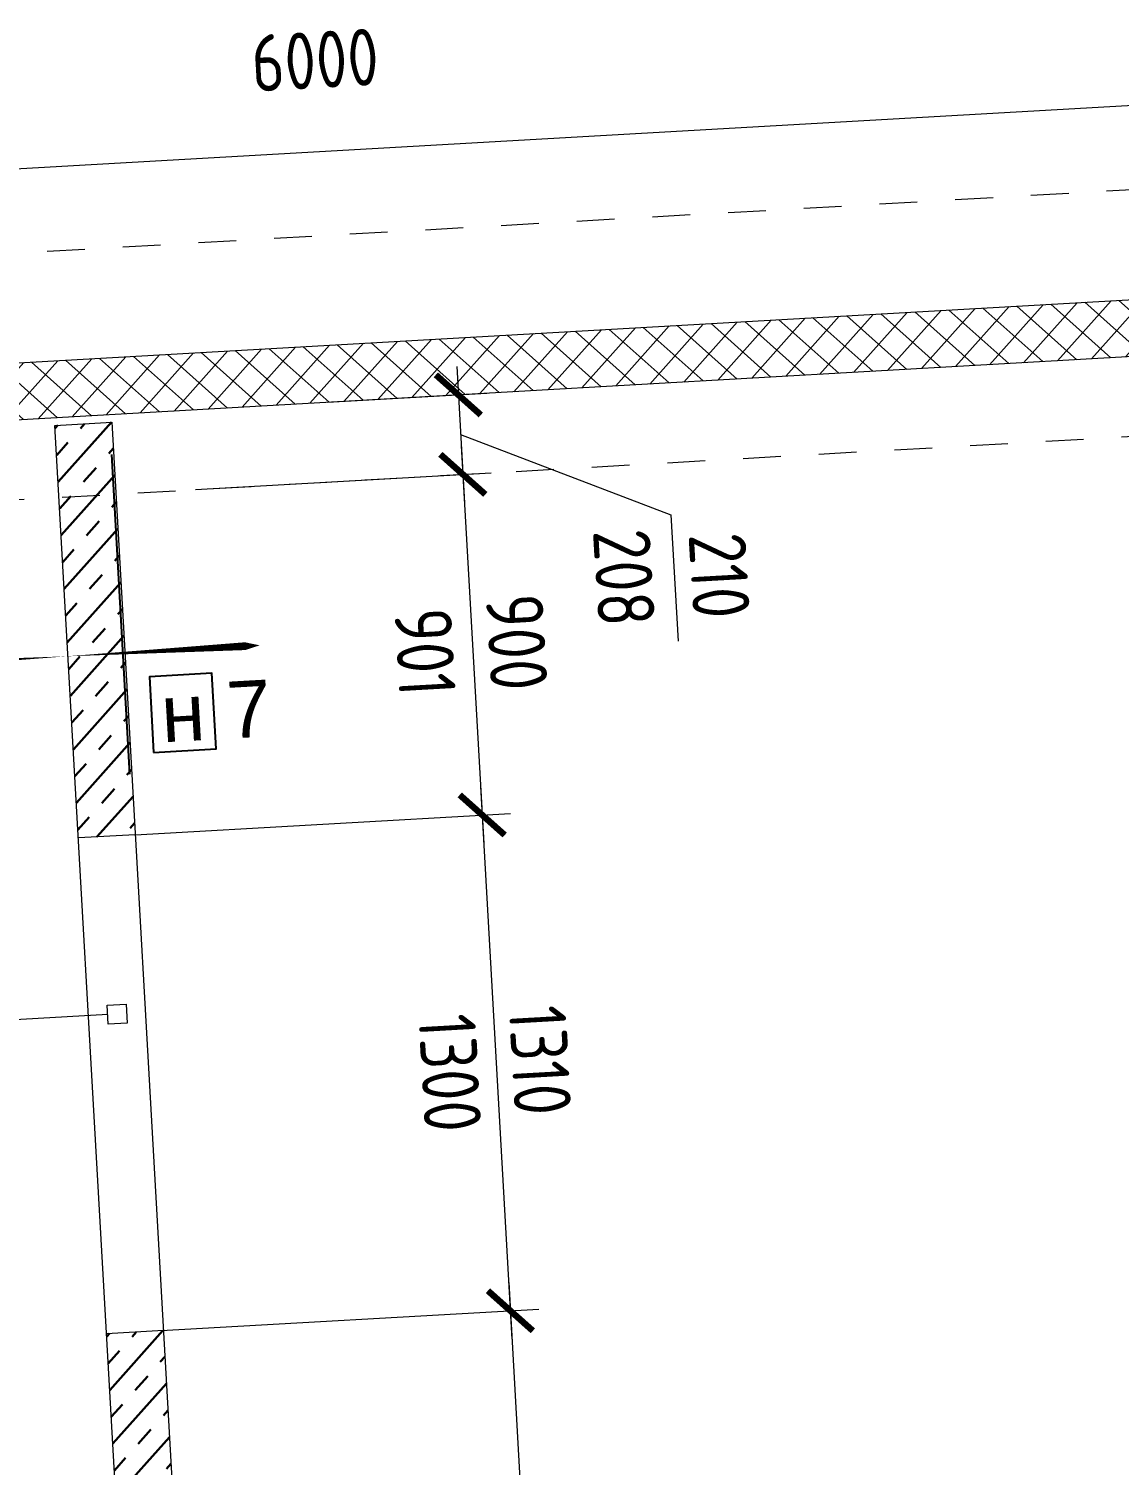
# Model space of a CAD drawing. Header units: metres. Extents: x 93803 to 107732, y 94484 to 125083.
# Drawn here: x 107725.698 to 107728.575, y 110826.43 to 110830.219 of the extents above; entities that cross this region are included whole.
import ezdxf

# ---------------------------------------------------------------- set-up
doc = ezdxf.new("R2010")
doc.units = ezdxf.units.M
doc.header["$PDMODE"] = 35
doc.header["$PDSIZE"] = 1
doc.linetypes.add('_ШПТ__20_т__2_5__Линия сетки', pattern=[25, 20, -2.5, 0, -2.5])
doc.layers.get('Defpoints').update_dxf_attribs({"color": 253})
for name, color, linetype in [('2023.10.30_В_ОТКЛОНЕНИЯ', 7, 'Continuous'), ('2023.10.30_Н_ОТКЛОНЕНИЯ', 7, 'Continuous'), ('_4-3_ маркировка на кладочных планах АР', 7, 'Continuous')]:
    doc.layers.add(name, color=color, linetype=linetype)
for name, color, linetype, lineweight in [('S-WALL-PATT', 7, 'Continuous', 0), ('Выноски', 7, 'Continuous', 15), ('Оси', 250, 'Continuous', 9), ('Размеры', 250, 'Continuous', 9), ('Стены', 7, 'Continuous', 18), ('Стены штриховка', 7, 'Continuous', 30)]:
    doc.layers.add(name, color=color, linetype=linetype, lineweight=lineweight)
doc.styles.add('AxeAndPointZ', font='arial.ttf')
doc.styles.add('ГОСТ 2.304', font='CS_Gost2304.shx')
doc.dimstyles.new('невидим', dxfattribs={"dimscale": 100, "dimtxt": 1.5, "dimasz": 1.5, "dimexe": 0.3, "dimexo": 0, "dimgap": 0.5, "dimtad": 1, "dimdec": 0, "dimtxsty": 'ГОСТ 2.304', "dimblk": 'OBLIQUE', "dimcen": 2.5, "dimdle": 0.5, "dimse1": 1, "dimse2": 1, "dimsd1": 1, "dimsd2": 1, "dimadec": 0, "dimazin": 2, "dimtfac": 0.75, "dimtdec": 0, "dimtofl": 0, "dimtmove": 2, "dimatfit": 3, "dimfxl": 1, "dimtfill": 1, "dimtolj": 1, "dimlwd": 9, "dimlwe": 9, "dimarcsym": 1})
doc.dimstyles.new('СПДС', dxfattribs={"dimscale": 100, "dimtxt": 2, "dimasz": 1.5, "dimexe": 1, "dimexo": 0, "dimgap": 0.5, "dimtad": 1, "dimdec": 0, "dimtxsty": 'ГОСТ 2.304', "dimblk": 'ARCHTICK', "dimcen": 2.5, "dimdle": 1, "dimadec": 0, "dimazin": 2, "dimtfac": 0.75, "dimtdec": 0, "dimtmove": 1, "dimatfit": 3, "dimfxl": 1, "dimtfill": 1, "dimtolj": 1, "dimlwd": 9, "dimlwe": 9, "dimarcsym": 1})

# ---------------------------------------------------------------- blocks, each defined once
blk = doc.blocks.new('_ArchTick')
at = {"color": 0, "linetype": 'ByBlock', "const_width": 0.15}
blk.add_lwpolyline([(-0.5, -0.5), (0.5, 0.5)], dxfattribs=at)
blk = doc.blocks.new('*D4959')
at = {"layer": 'Defpoints', "color": 0, "ltscale": 75, "transparency": 16777216}
for p in [(17341.5, 9244.2), (16031.5, 8327), (17341.5, 8321)]:
    blk.add_point(p, dxfattribs=at)
at = {"layer": 'Размеры', "color": 0, "lineweight": 9, "ltscale": 75, "transparency": 16777216}
for p, q in [((16031.5, 8327), (16031.5, 9319.2)), ((17341.5, 8321), (17341.5, 9319.2)), ((15956.5, 9244.2), (17416.5, 9244.2))]:
    blk.add_line(p, q, dxfattribs=at)
at = {"layer": 'Размеры', "color": 0, "lineweight": 9, "ltscale": 75, "transparency": 16777216, "xscale": 112.5, "yscale": 112.5, "zscale": 112.5, "rotation": 180}
blk.add_blockref('_ArchTick', (16031.5, 9244.2), dxfattribs=at)
at = {"layer": 'Размеры', "color": 0, "lineweight": 9, "ltscale": 75, "transparency": 16777216, "xscale": 112.5, "yscale": 112.5, "zscale": 112.5}
blk.add_blockref('_ArchTick', (17341.5, 9244.2), dxfattribs=at)
at = {"layer": 'Размеры', "color": 0, "lineweight": 25, "ltscale": 75, "transparency": 16777216, "insert": (16686.5, 9359.8), "char_height": 150, "width": 172.39, "attachment_point": 5, "style": 'ГОСТ 2.304'}
blk.add_mtext('\\A1;1310', dxfattribs=at)
blk = doc.blocks.new('*D4522')
at = {"layer": 'Defpoints', "color": 0, "ltscale": 75, "transparency": 16777216}
for p in [(25081.3, 9244.2), (17341.5, 8321), (25081.3, 8327)]:
    blk.add_point(p, dxfattribs=at)
at = {"layer": 'Размеры', "color": 0, "lineweight": 9, "ltscale": 75, "transparency": 16777216}
for p, q in [((17341.5, 8321), (17341.5, 9319.2)), ((25081.3, 8327), (25081.3, 9319.2)), ((17266.5, 9244.2), (25156.3, 9244.2))]:
    blk.add_line(p, q, dxfattribs=at)
at = {"layer": 'Размеры', "color": 0, "lineweight": 9, "ltscale": 75, "transparency": 16777216, "xscale": 112.5, "yscale": 112.5, "zscale": 112.5, "rotation": 180}
blk.add_blockref('_ArchTick', (17341.5, 9244.2), dxfattribs=at)
at = {"layer": 'Размеры', "color": 0, "lineweight": 9, "ltscale": 75, "transparency": 16777216, "xscale": 112.5, "yscale": 112.5, "zscale": 112.5}
blk.add_blockref('_ArchTick', (25081.3, 9244.2), dxfattribs=at)
at = {"layer": 'Размеры', "color": 0, "lineweight": 25, "ltscale": 75, "transparency": 16777216, "insert": (21557.3, 9356.7), "char_height": 150, "width": 172.39, "attachment_point": 5, "style": 'ГОСТ 2.304'}
blk.add_mtext('\\A1;7740', dxfattribs=at)
blk = doc.blocks.new('*D4532')
at = {"layer": 'Defpoints', "color": 0, "ltscale": 75, "transparency": 16777216}
for p in [(16031.5, 9244.2), (15131.5, 8537.6), (16031.5, 8327)]:
    blk.add_point(p, dxfattribs=at)
at = {"layer": 'Размеры', "color": 0, "lineweight": 9, "ltscale": 75, "transparency": 16777216}
for p, q in [((15131.5, 8537.6), (15131.5, 9319.2)), ((16031.5, 8327), (16031.5, 9319.2)), ((15056.5, 9244.2), (16106.5, 9244.2))]:
    blk.add_line(p, q, dxfattribs=at)
at = {"layer": 'Размеры', "color": 0, "lineweight": 9, "ltscale": 75, "transparency": 16777216, "xscale": 112.5, "yscale": 112.5, "zscale": 112.5, "rotation": 180}
blk.add_blockref('_ArchTick', (15131.5, 9244.2), dxfattribs=at)
at = {"layer": 'Размеры', "color": 0, "lineweight": 9, "ltscale": 75, "transparency": 16777216, "xscale": 112.5, "yscale": 112.5, "zscale": 112.5}
blk.add_blockref('_ArchTick', (16031.5, 9244.2), dxfattribs=at)
at = {"layer": 'Размеры', "color": 0, "lineweight": 25, "ltscale": 75, "transparency": 16777216, "insert": (15581.5, 9361), "char_height": 150, "width": 172.39, "attachment_point": 5, "style": 'ГОСТ 2.304'}
blk.add_mtext('\\A1;900', dxfattribs=at)
blk = doc.blocks.new('*D5000')
at = {"layer": 'Defpoints', "color": 0, "ltscale": 100, "transparency": 16777216}
for p in [(16032.2, 8755.9), (15131.5, 8542.7), (16032.2, 8248, 930.4)]:
    blk.add_point(p, dxfattribs=at)
at = {"color": 0, "ltscale": 100, "transparency": 16777216, "insert": (15594, 9118.1), "char_height": 150, "attachment_point": 5, "style": 'ГОСТ 2.304', "bg_fill": 3, "box_fill_scale": 1.1, "bg_fill_color": 256, "bg_fill_true_color": 13158600, "bg_fill_transparency": 0}
blk.add_mtext('\\A1;901', dxfattribs=at)
blk = doc.blocks.new('_Oblique')
at = {"color": 0, "linetype": 'ByBlock', "lineweight": -2}
blk.add_line((-0.5, -0.5), (0.5, 0.5), dxfattribs=at)
blk = doc.blocks.new('*D5001')
at = {"layer": 'Defpoints', "color": 0, "ltscale": 100, "transparency": 16777216}
for p in [(17332.1, 8742.7), (16032.2, 8248, 930.4), (17332.1, 8171.6, 1219.3)]:
    blk.add_point(p, dxfattribs=at)
at = {"color": 0, "ltscale": 100, "transparency": 16777216, "insert": (16706, 9120.4), "char_height": 150, "attachment_point": 5, "style": 'ГОСТ 2.304', "bg_fill": 3, "box_fill_scale": 1.1, "bg_fill_color": 256, "bg_fill_true_color": 13158600, "bg_fill_transparency": 0}
blk.add_mtext('\\A1;1300', dxfattribs=at)
blk = doc.blocks.new('*D5002')
at = {"layer": 'Defpoints', "color": 0, "ltscale": 100, "transparency": 16777216}
for p in [(17332.1, 8745.1), (25091.2, 8256.2, 964.2), (17332.1, 8171.6, 1219.3)]:
    blk.add_point(p, dxfattribs=at)
at = {"color": 0, "ltscale": 100, "transparency": 16777216, "insert": (21570, 9120.5), "char_height": 150, "attachment_point": 5, "style": 'ГОСТ 2.304', "bg_fill": 3, "box_fill_scale": 1.1, "bg_fill_color": 256, "bg_fill_true_color": 13158600, "bg_fill_transparency": 0}
blk.add_mtext('\\A1;7759', dxfattribs=at)
blk = doc.blocks.new('*U285')
at = {"layer": 'S-WALL-PATT', "lineweight": 0, "true_color": 0x636466}
h = blk.add_hatch(dxfattribs=at)
h.set_pattern_fill('ANSI37', color=251, scale=20)
h.paths.add_polyline_path([(-150, 0), (0, 0), (0, 4330), (-150, 4330)])
at = {"color": 0}
blk.add_lwpolyline([(-150, 0), (0, 0), (0, 4330), (-150, 4330)], close=True, dxfattribs=at)
blk = doc.blocks.new('*D4934')
at = {"layer": 'Defpoints', "color": 0, "ltscale": 75, "transparency": 16777216}
for p in [(15131.5, 9244.2), (14921.5, 8898.1), (15131.5, 8898.1)]:
    blk.add_point(p, dxfattribs=at)
at = {"layer": 'Размеры', "color": 0, "lineweight": 9, "ltscale": 75, "transparency": 16777216}
for p, q in [((15026.5, 9244.2), (15269.5, 9786.3)), ((15269.5, 9786.3), (15603.2, 9786.3)), ((14921.5, 8898.1), (14921.5, 9319.2)), ((15131.5, 8898.1), (15131.5, 9319.2)), ((14846.5, 9244.2), (15206.5, 9244.2))]:
    blk.add_line(p, q, dxfattribs=at)
at = {"layer": 'Размеры', "color": 0, "lineweight": 9, "ltscale": 75, "transparency": 16777216, "xscale": 112.5, "yscale": 112.5, "zscale": 112.5, "rotation": 180}
blk.add_blockref('_ArchTick', (14921.5, 9244.2), dxfattribs=at)
at = {"layer": 'Размеры', "color": 0, "lineweight": 9, "ltscale": 75, "transparency": 16777216, "xscale": 112.5, "yscale": 112.5, "zscale": 112.5}
blk.add_blockref('_ArchTick', (15131.5, 9244.2), dxfattribs=at)
at = {"layer": 'Размеры', "color": 0, "lineweight": 25, "ltscale": 75, "transparency": 16777216, "insert": (15436.4, 9904.7), "char_height": 150, "attachment_point": 5, "style": 'ГОСТ 2.304'}
blk.add_mtext('\\A1;210', dxfattribs=at)
blk = doc.blocks.new('*D4944')
at = {"layer": 'Defpoints', "color": 0, "ltscale": 75, "transparency": 16777216}
for p in [(14259.5, 12057), (14259.5, 12057), (14259.5, 6057)]:
    blk.add_point(p, dxfattribs=at)
at = {"layer": 'Размеры', "color": 0, "lineweight": 9, "ltscale": 75, "transparency": 16777216}
for p, q in [((14259.5, 5982), (14259.5, 12132)), ((14259.5, 12057), (14334.5, 12057)), ((14259.5, 6057), (14334.5, 6057))]:
    blk.add_line(p, q, dxfattribs=at)
at = {"layer": 'Размеры', "color": 0, "lineweight": 9, "ltscale": 75, "transparency": 16777216, "xscale": 112.5, "yscale": 112.5, "zscale": 112.5}
for p, rotation in [((14259.5, 12057), 90), ((14259.5, 6057), 270)]:
    blk.add_blockref('_ArchTick', p, dxfattribs=dict(at, rotation=rotation))
at = {"layer": 'Размеры', "color": 0, "lineweight": 25, "ltscale": 75, "transparency": 16777216, "insert": (14018.3, 8916.5), "char_height": 150, "attachment_point": 5, "rotation": 90, "style": 'ГОСТ 2.304'}
blk.add_mtext('\\A1;6000', dxfattribs=at)
blk = doc.blocks.new('34433')
at = {"layer": 'Оси', "linetype": '_ШПТ__20_т__2_5__Линия сетки'}
for p, q in [((14481.5, -817.7), (14481.5, 12717.6)), ((15131.5, -815.2), (15131.5, 12717.6))]:
    blk.add_line(p, q, dxfattribs=at)
at = {"layer": 'Выноски', "xscale": -1, "rotation": 180}
blk.add_blockref('*U285', (14921.5, 12187), dxfattribs=at)
at = {"layer": 'Размеры', "color": 0, "lineweight": 25, "ltscale": 75}
dim = blk.add_linear_dim(base=(14259.5, 12057), p1=(14259.5, 6057), p2=(14259.5, 12057), angle=90, dimstyle='СПДС', override={"dimscale": 75, "dimtfill": 0}, dxfattribs=at)
dim.commit()
dim.dimension.update_dxf_attribs({"geometry": '*D4944', "text_midpoint": (14135.1, 8916.5), "dimtype": 160})
for base, p1, p2, picture, middle in [((16031.5, 9244.2), (15131.5, 8537.6), (16031.5, 8327), '*D4532', (15581.5, 9361)), ((17341.5, 9244.2), (16031.5, 8327), (17341.5, 8321), '*D4959', (16686.5, 9359.8))]:
    dim = blk.add_linear_dim(base=base, p1=p1, p2=p2, dimstyle='СПДС', override={"dimscale": 75, "dimtfill": 0}, dxfattribs=at)
    dim.commit()
    dim.dimension.update_dxf_attribs({"geometry": picture, "text_midpoint": middle})
dim = blk.add_linear_dim(base=(25081.3, 9244.2), p1=(17341.5, 8321), p2=(25081.3, 8327), dimstyle='СПДС', override={"dimscale": 75, "dimtfill": 0}, dxfattribs=at)
dim.commit()
dim.dimension.update_dxf_attribs({"geometry": '*D4522', "text_midpoint": (21557.3, 9244.2), "dimtype": 128})
at = {"ltscale": 100}
dim = blk.add_linear_dim(base=(16032.2, 8755.9), p1=(15131.5, 8542.7), p2=(16032.2, 8248, 930.4), dimstyle='невидим', dxfattribs=at)
dim.commit()
dim.dimension.update_dxf_attribs({"geometry": '*D5000', "text_midpoint": (15594, 9118.1), "dimtype": 160})
dim = blk.add_linear_dim(base=(17332.1, 8742.7), p1=(16032.2, 8248, 930.4), p2=(17332.1, 8171.6, 1219.3), dimstyle='невидим', dxfattribs=at)
dim.commit()
dim.dimension.update_dxf_attribs({"geometry": '*D5001', "text_midpoint": (16706, 9120.4), "dimtype": 160})
at = {"layer": 'Размеры', "color": 0, "lineweight": 25, "ltscale": 75}
dim = blk.add_linear_dim(base=(15131.5, 9244.2), p1=(14921.5, 8898.1), p2=(15131.5, 8898.1), dimstyle='СПДС', override={"dimscale": 75, "dimtfill": 0}, dxfattribs=at)
dim.commit()
dim.dimension.update_dxf_attribs({"geometry": '*D4934', "text_midpoint": (15307, 9786.3), "dimtype": 160})
at = {"layer": 'Стены штриховка'}
h = blk.add_hatch(dxfattribs=at)
h.set_pattern_fill('ASHLER', color=256, scale=200, angle=270, pattern_type=2)
h.set_pattern_definition([(315, (-90163.45, 379.79), (70.71068, 70.71068), []), (315, (-90092.75, 379.79), (70.71068, 70.71068), [50, -50])])
h.paths.add_polyline_path([(16031.5, 8327), (14941.5, 8327), (14941.5, 8177), (16031.5, 8177)])
at = {"layer": 'Стены'}
blk.add_lwpolyline([(16031.5, 8327), (16031.5, 8177)], dxfattribs=at)
at = {"ltscale": 100, "insert": (15427.7, 9653.4), "char_height": 150, "attachment_point": 5, "style": 'ГОСТ 2.304', "bg_fill": 3, "box_fill_scale": 1.1, "bg_fill_color": 256, "bg_fill_true_color": 13158600, "bg_fill_transparency": 0}
blk.add_mtext('\\A1;208', dxfattribs=at)
at = {"ltscale": 100}
dim = blk.add_linear_dim(base=(17332.1, 8745.1), p1=(25091.2, 8256.2, 964.2), p2=(17332.1, 8171.6, 1219.3), dimstyle='невидим', dxfattribs=at)
dim.commit()
dim.dimension.update_dxf_attribs({"geometry": '*D5002', "text_midpoint": (21570, 9120.5), "dimtype": 160})
at = {"layer": 'Стены штриховка'}
h = blk.add_hatch(dxfattribs=at)
h.set_pattern_fill('ASHLER', color=256, scale=200, angle=270, pattern_type=2)
h.set_pattern_definition([(315, (-87763.45, 379.79), (70.71068, 70.71068), []), (315, (-87692.75, 379.79), (70.71068, 70.71068), [50, -50])])
h.paths.add_polyline_path([(25081.3, 8327), (17341.5, 8327), (17341.5, 8177), (25081.3, 8177)])
at = {"layer": 'Стены'}
blk.add_lwpolyline([(14941.5, 8327), (45321.5, 8327), (45321.5, 8177), (14941.5, 8177)], close=True, dxfattribs=at)
blk.add_lwpolyline([(17341.5, 8327), (17341.5, 8177)], dxfattribs=at)

msp = doc.modelspace()

# ---------------------------------------------------------------- block references
at = {"xscale": 0.001, "yscale": 0.001, "zscale": 0.001, "rotation": 273.2530497410625}
msp.add_blockref('34433', (107716.7554, 110843.6261), dxfattribs=at)

# ---------------------------------------------------------------- next in the draw order: linework, layer by layer
at = {"ltscale": 0.1}
msp.add_line((107725.9646, 110828.2525), (107725.9167, 110829.0961), dxfattribs=at)
at = {"layer": '2023.10.30_В_ОТКЛОНЕНИЯ'}
msp.add_lwpolyline([(107725.7967, 110828.5635, 0, 0, 0), (107725.2862, 110828.5345, 0, 0.1091, 0), (107725.4904, 110828.5461, 0.0205, 0.0205, 0), (107725.7967, 110828.5635, 0, 0, 0)], format="xyseb", dxfattribs=at)
at = {"layer": '2023.10.30_Н_ОТКЛОНЕНИЯ'}
msp.add_lwpolyline([(107725.7967, 110828.5635, 0, 0, 0), (107726.3072, 110828.5925, 0, 0.1091, 0), (107726.103, 110828.5809, 0.0205, 0.0205, 0), (107725.7967, 110828.5635, 0, 0, 0)], format="xyseb", dxfattribs=at)
msp.add_lwpolyline([(107726.0275, 110828.3101), (107726.1922, 110828.3194), (107726.1809, 110828.5191), (107726.0162, 110828.5097), (107726.0275, 110828.3101)], dxfattribs=at)
at = {"layer": '_4-3_ маркировка на кладочных планах АР', "color": 0, "linetype": 'Continuous', "lineweight": 0}
for p, q in [((107725.9049, 110827.6433), (107725.9548, 110827.6462)), ((107725.9077, 110827.5934), (107725.9049, 110827.6433)), ((107725.9548, 110827.6462), (107725.9576, 110827.5962)), ((107725.9063, 110827.6184), (107725.3012, 110827.584)), ((107725.9576, 110827.5962), (107725.9077, 110827.5934))]:
    msp.add_line(p, q, dxfattribs=at)

# ---------------------------------------------------------------- next in the draw order: texts
at = {"layer": '2023.10.30_Н_ОТКЛОНЕНИЯ', "style": 'AxeAndPointZ'}
msp.add_text('н 7', height=0.15, rotation=3.253, dxfattribs=at).set_placement((107726.0511, 110828.3365))

doc.saveas('drawing.dxf')
